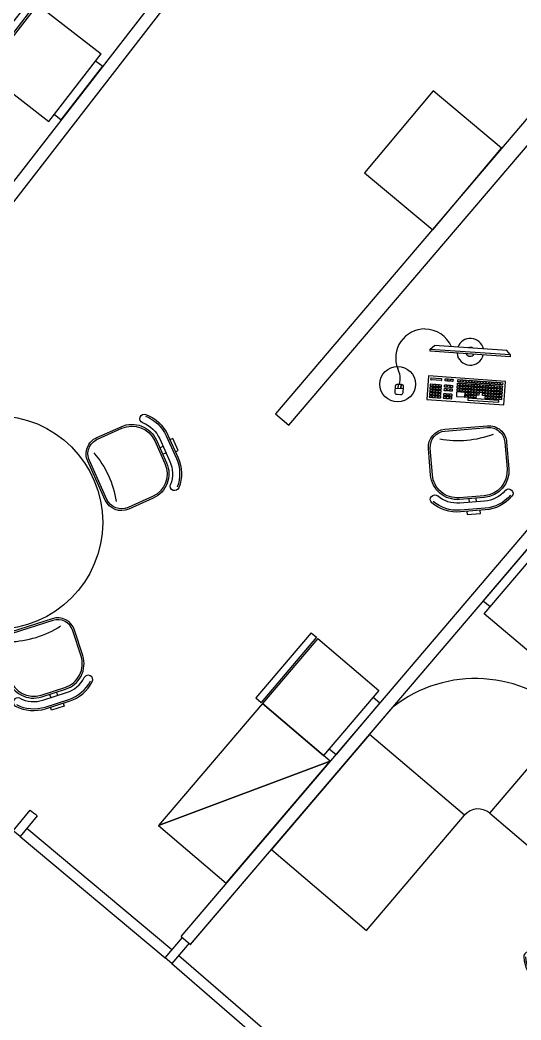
# Model space of a CAD drawing. Extents: x -1.7 to 87, y -33.6 to 19.
# Drawn here: x 61.31 to 64.12, y -17.84 to -12.22 of the extents above; entities that cross this region are included whole.
import ezdxf

# ---------------------------------------------------------------- set-up
doc = ezdxf.new("R2010")
doc.units = 0
for name, color, linetype in [('AR-DIV', 2, 'Continuous'), ('AR-ESQ', 2, 'Continuous'), ('AR-HTC-MOB', 253, 'Continuous'), ('AR-MOB', 2, 'Continuous')]:
    doc.layers.add(name, color=color, linetype=linetype)

# ---------------------------------------------------------------- blocks, each defined once
blk = doc.blocks.new('geladeira')
at = {"color": 2}
for p, q in [((0.05, -0.24), (0.05, 0.24)), ((0.5, 0.24), (0.05, 0.24)), ((0.55, 0.24), (0.51, 0.24)), ((0.55, -0.24), (0.55, 0.24)), ((0.5, -0.24), (0.05, -0.24)), ((0.55, -0.24), (0.51, -0.24))]:
    blk.add_line(p, q, dxfattribs=at)
at = {"color": 1}
for p, q in [((0.5, -0.24), (0.5, 0.24)), ((0.51, -0.24), (0.51, 0.24)), ((0, -0.19), (0, 0.19)), ((0.05, 0.19), (0, 0.19)), ((0.05, -0.19), (0, -0.19))]:
    blk.add_line(p, q, dxfattribs=at)
blk = doc.blocks.new('CADEIRA-S')
at = {"color": 2}
for p, q in [((0.0718, 0.2686), (-0.0682, 0.2686)), ((0.0718, 0.2186), (-0.0682, 0.2186)), ((0.0718, 0.1986), (-0.0682, 0.1986)), ((-0.2182, 0.0486), (-0.2182, -0.1014)), ((0.2218, -0.1014), (0.2218, 0.0486)), ((-0.1182, -0.2014), (0.1218, -0.2014))]:
    blk.add_line(p, q, dxfattribs=at)
at = {"color": 1}
for p, q in [((0.0718, 0.2586), (-0.0682, 0.2586)), ((0.0718, 0.1886), (-0.0682, 0.1886)), ((-0.0148, 0.1986), (-0.0149, 0.2186)), ((0.0252, 0.1986), (0.0251, 0.2186)), ((-0.2082, 0.0486), (-0.2082, -0.1014)), ((0.2118, -0.1014), (0.2118, 0.0486)), ((-0.1182, -0.1914), (0.1218, -0.1914))]:
    blk.add_line(p, q, dxfattribs=at)
at = {"color": 2}
blk.add_lwpolyline([(-0.032, 0.2686), (-0.032, 0.2867), (0.0426, 0.2867), (0.0426, 0.2686)], dxfattribs=at)
for centre, radius, start, end in [((-0.0682, 0.0486), 0.22, 90, 135), ((0.0718, 0.0486), 0.22, 45, 90), ((-0.2061, 0.1864), 0.025, 135, 315), ((-0.0682, 0.0486), 0.15, 90, 180), ((-0.0682, 0.0486), 0.17, 90, 135), ((0.0718, 0.0486), 0.17, 45, 90), ((0.0718, 0.0486), 0.15, 0, 90), ((0.2097, 0.1864), 0.025, 225, 45), ((-0.1182, -0.1014), 0.1, 180, 270), ((0.1218, -0.1014), 0.1, 270, 0)]:
    blk.add_arc(centre, radius, start, end, dxfattribs=at)
at = {"color": 1}
for centre, radius, start, end in [((-0.0682, 0.0486), 0.21, 90, 135), ((0.0718, 0.0486), 0.21, 45, 90), ((-0.0682, 0.0486), 0.14, 90, 180), ((0.0718, 0.0486), 0.14, 0, 90), ((-0.1182, -0.1014), 0.09, 180, 270), ((0.1218, -0.1014), 0.09, 270, 0), ((-0.0052, -0.6823), 0.5534, 73.6911, 105.2491)]:
    blk.add_arc(centre, radius, start, end, dxfattribs=at)
blk = doc.blocks.new('estacao de trabalho 290 x 150')
at = {"color": 252}
for p, q in [((0.5718, 0.898), (0.5753, 0.9006)), ((0.681, 0.7663), (0.5804, 0.9024)), ((0.5808, 0.9046), (0.5882, 0.9101)), ((0.691, 0.7737), (0.5904, 0.9098)), ((0.6693, 0.7315), (0.6898, 0.7467)), ((0.6743, 0.7593), (0.6777, 0.7619)), ((0.6832, 0.7659), (0.6907, 0.7714)), ((0.6921, 0.7463), (0.7165, 0.7132)), ((0.6934, 0.6962), (0.669, 0.7293)), ((0.7162, 0.711), (0.6957, 0.6958)), ((0.7401, 0.6863), (0.7375, 0.6898)), ((0.7289, 0.5348), (0.6952, 0.5804)), ((0.6955, 0.5827), (0.7022, 0.5876)), ((0.7044, 0.5873), (0.7381, 0.5416)), ((0.7378, 0.5394), (0.7311, 0.5345))]:
    blk.add_line(p, q, dxfattribs=at)
at = {"color": 2}
for p, q in [((0.3423, 0.788), (0.3379, 0.7583)), ((0.3379, 0.7583), (0.5801, 0.4305)), ((0.8789, 0.4551), (0.905, 0.4198)), ((0.6097, 0.426), (0.5801, 0.4305)), ((0.8666, 0.4291), (0.887, 0.4442)), ((0.887, 0.4442), (0.8666, 0.4291)), ((0.8758, 0.4167), (0.8962, 0.4318))]:
    blk.add_line(p, q, dxfattribs=at)
for points in [[(0.8381, 0.5953), (0.5809, 0.9435), (0.4743, 0.8647), (0.7315, 0.5165)], [(-1.45, 0), (1.45, 0), (1.45, 0.1), (-1.45, 0.1)]]:
    blk.add_lwpolyline(points, close=True, dxfattribs=at)
at = {"color": 252}
for points in [[(0.546, 0.8988), (0.5529, 0.9039, -0.414214), (0.5556, 0.9035), (0.5607, 0.8966, -0.414214), (0.5603, 0.8939), (0.5533, 0.8888, -0.414214), (0.5507, 0.8892), (0.5456, 0.8962, -0.414214)], [(0.5588, 0.9083), (0.5658, 0.9134, -0.414214), (0.5684, 0.913), (0.5736, 0.9061, -0.414214), (0.5732, 0.9034), (0.5662, 0.8983, -0.414214), (0.5636, 0.8987), (0.5584, 0.9057, -0.414214)], [(0.5683, 0.8954), (0.5753, 0.9006, -0.414214), (0.5779, 0.9002), (0.5831, 0.8932, -0.414214), (0.5827, 0.8906), (0.5757, 0.8854, -0.414214), (0.5731, 0.8858), (0.5679, 0.8928, -0.414214)], [(0.4915, 0.8595), (0.4985, 0.8646, -0.414214), (0.5011, 0.8642), (0.5063, 0.8573, -0.414214), (0.5059, 0.8546), (0.4989, 0.8495, -0.414214), (0.4963, 0.8499), (0.4911, 0.8569, -0.414214)], [(0.501, 0.8466), (0.508, 0.8518, -0.414214), (0.5106, 0.8514), (0.5158, 0.8444, -0.414214), (0.5154, 0.8418), (0.5084, 0.8366, -0.414214), (0.5058, 0.837), (0.5006, 0.844, -0.414214)], [(0.5073, 0.8703), (0.5143, 0.8754, -0.414214), (0.5169, 0.875), (0.5221, 0.8681, -0.414214), (0.5217, 0.8654), (0.5147, 0.8603, -0.414214), (0.5121, 0.8607), (0.507, 0.8676, -0.414214)], [(0.5169, 0.8574), (0.5238, 0.8625, -0.414214), (0.5265, 0.8621), (0.5316, 0.8552, -0.414214), (0.5312, 0.8525), (0.5242, 0.8474, -0.414214), (0.5216, 0.8478), (0.5165, 0.8548, -0.414214)], [(0.5202, 0.8798), (0.5272, 0.8849, -0.414214), (0.5298, 0.8845), (0.535, 0.8776, -0.414214), (0.5346, 0.8749), (0.5276, 0.8698, -0.414214), (0.525, 0.8702), (0.5198, 0.8771, -0.414214)], [(0.5264, 0.8445), (0.5333, 0.8497, -0.414214), (0.536, 0.8493), (0.5411, 0.8423, -0.414214), (0.5407, 0.8397), (0.5338, 0.8345, -0.414214), (0.5311, 0.8349), (0.526, 0.8419, -0.414214)], [(0.5297, 0.8669), (0.5367, 0.8721, -0.414214), (0.5393, 0.8717), (0.5445, 0.8647, -0.414214), (0.5441, 0.8621), (0.5371, 0.8569, -0.414214), (0.5345, 0.8573), (0.5293, 0.8643, -0.414214)], [(0.5331, 0.8893), (0.54, 0.8944, -0.414214), (0.5427, 0.894), (0.5478, 0.8871, -0.414214), (0.5474, 0.8844), (0.5405, 0.8793, -0.414214), (0.5378, 0.8797), (0.5327, 0.8866, -0.414214)], [(0.5392, 0.854), (0.5462, 0.8592, -0.414214), (0.5488, 0.8588), (0.554, 0.8518, -0.414214), (0.5536, 0.8492), (0.5466, 0.844, -0.414214), (0.544, 0.8444), (0.5388, 0.8514, -0.414214)], [(0.5426, 0.8764), (0.5495, 0.8816, -0.414214), (0.5522, 0.8812), (0.5573, 0.8742, -0.414214), (0.5569, 0.8716), (0.55, 0.8664, -0.414214), (0.5473, 0.8668), (0.5422, 0.8738, -0.414214)], [(0.5487, 0.8412), (0.5557, 0.8463, -0.414214), (0.5583, 0.8459), (0.5635, 0.839, -0.414214), (0.5631, 0.8363), (0.5561, 0.8312, -0.414214), (0.5535, 0.8316), (0.5483, 0.8385, -0.414214)], [(0.5521, 0.8636), (0.5591, 0.8687, -0.414214), (0.5617, 0.8683), (0.5668, 0.8613, -0.414214), (0.5664, 0.8587), (0.5595, 0.8536, -0.414214), (0.5568, 0.8539), (0.5517, 0.8609, -0.414214)], [(0.5555, 0.8859), (0.5624, 0.8911, -0.414214), (0.5651, 0.8907), (0.5702, 0.8837, -0.414214), (0.5698, 0.8811), (0.5629, 0.8759, -0.414214), (0.5602, 0.8763), (0.5551, 0.8833, -0.414214)], [(0.5616, 0.8507), (0.5686, 0.8558, -0.414214), (0.5712, 0.8554), (0.5763, 0.8485, -0.414214), (0.5759, 0.8458), (0.569, 0.8407, -0.414214), (0.5663, 0.8411), (0.5612, 0.848, -0.414214)], [(0.565, 0.8731), (0.5719, 0.8782, -0.414214), (0.5746, 0.8778), (0.5797, 0.8708, -0.414214), (0.5793, 0.8682), (0.5724, 0.8631, -0.414214), (0.5697, 0.8635), (0.5646, 0.8704, -0.414214)], [(0.5711, 0.8378), (0.5781, 0.843, -0.414214), (0.5807, 0.8426), (0.5859, 0.8356, -0.414214), (0.5855, 0.833), (0.5785, 0.8278, -0.414214), (0.5759, 0.8282), (0.5707, 0.8352, -0.414214)], [(0.5745, 0.8602), (0.5814, 0.8653, -0.414214), (0.5841, 0.8649), (0.5892, 0.858, -0.414214), (0.5888, 0.8553), (0.5819, 0.8502, -0.414214), (0.5792, 0.8506), (0.5741, 0.8575, -0.414214)], [(0.5778, 0.8826), (0.5848, 0.8877, -0.414214), (0.5874, 0.8873), (0.5926, 0.8804, -0.414214), (0.5922, 0.8777), (0.5852, 0.8726, -0.414214), (0.5826, 0.873), (0.5774, 0.8799, -0.414214)], [(0.584, 0.8473), (0.5909, 0.8525, -0.414214), (0.5936, 0.8521), (0.5987, 0.8451, -0.414214), (0.5983, 0.8425), (0.5914, 0.8373, -0.414214), (0.5887, 0.8377), (0.5836, 0.8447, -0.414214)], [(0.5873, 0.8697), (0.5943, 0.8748, -0.414214), (0.5969, 0.8744), (0.6021, 0.8675, -0.414214), (0.6017, 0.8648), (0.5947, 0.8597, -0.414214), (0.5921, 0.8601), (0.5869, 0.8671, -0.414214)], [(0.5969, 0.8568), (0.6038, 0.862, -0.414214), (0.6065, 0.8616), (0.6116, 0.8546, -0.414214), (0.6112, 0.852), (0.6042, 0.8468, -0.414214), (0.6016, 0.8472), (0.5965, 0.8542, -0.414214)], [(0.6064, 0.844), (0.6133, 0.8491, -0.414214), (0.616, 0.8487), (0.6211, 0.8417, -0.414214), (0.6207, 0.8391), (0.6137, 0.834, -0.414214), (0.6111, 0.8344), (0.606, 0.8413, -0.414214)], [(0.5105, 0.8338), (0.5175, 0.8389, -0.414214), (0.5201, 0.8385), (0.5253, 0.8315, -0.414214), (0.5249, 0.8289), (0.5179, 0.8238, -0.414214), (0.5153, 0.8242), (0.5101, 0.8311, -0.414214)], [(0.52, 0.8209), (0.527, 0.826, -0.414214), (0.5296, 0.8256), (0.5348, 0.8187, -0.414214), (0.5344, 0.816), (0.5274, 0.8109, -0.414214), (0.5248, 0.8113), (0.5196, 0.8182, -0.414214)], [(0.5295, 0.808), (0.5365, 0.8132, -0.414214), (0.5391, 0.8128), (0.5443, 0.8058, -0.414214), (0.5439, 0.8032), (0.5369, 0.798, -0.414214), (0.5343, 0.7984), (0.5292, 0.8054, -0.414214)], [(0.5359, 0.8317), (0.5428, 0.8368, -0.414214), (0.5455, 0.8364), (0.5506, 0.8295, -0.414214), (0.5502, 0.8268), (0.5433, 0.8217, -0.414214), (0.5406, 0.8221), (0.5355, 0.829, -0.414214)], [(0.5391, 0.7952), (0.546, 0.8003, -0.414214), (0.5487, 0.7999), (0.5538, 0.7929, -0.414214), (0.5534, 0.7903), (0.5464, 0.7852, -0.414214), (0.5438, 0.7856), (0.5387, 0.7925, -0.414214)], [(0.5454, 0.8188), (0.5523, 0.8239, -0.414214), (0.555, 0.8235), (0.5601, 0.8166, -0.414214), (0.5597, 0.8139), (0.5528, 0.8088, -0.414214), (0.5501, 0.8092), (0.545, 0.8162, -0.414214)], [(0.5486, 0.7823), (0.5555, 0.7874, -0.414214), (0.5582, 0.787), (0.5633, 0.7801, -0.414214), (0.5629, 0.7774), (0.556, 0.7723, -0.414214), (0.5533, 0.7727), (0.5482, 0.7796, -0.414214)], [(0.5549, 0.8059), (0.5618, 0.8111, -0.414214), (0.5645, 0.8107), (0.5696, 0.8037, -0.414214), (0.5692, 0.8011), (0.5623, 0.7959, -0.414214), (0.5596, 0.7963), (0.5545, 0.8033, -0.414214)], [(0.5582, 0.8283), (0.5652, 0.8334, -0.414214), (0.5678, 0.833), (0.573, 0.8261, -0.414214), (0.5726, 0.8234), (0.5656, 0.8183, -0.414214), (0.563, 0.8187), (0.5578, 0.8257, -0.414214)], [(0.5644, 0.7931), (0.5713, 0.7982, -0.414214), (0.574, 0.7978), (0.5791, 0.7908, -0.414214), (0.5787, 0.7882), (0.5718, 0.7831, -0.414214), (0.5691, 0.7835), (0.564, 0.7904, -0.414214)], [(0.5678, 0.8154), (0.5747, 0.8206, -0.414214), (0.5774, 0.8202), (0.5825, 0.8132, -0.414214), (0.5821, 0.8106), (0.5751, 0.8054, -0.414214), (0.5725, 0.8058), (0.5674, 0.8128, -0.414214)], [(0.5773, 0.8026), (0.5842, 0.8077, -0.414214), (0.5869, 0.8073), (0.592, 0.8004, -0.414214), (0.5916, 0.7977), (0.5846, 0.7926, -0.414214), (0.582, 0.793), (0.5769, 0.7999, -0.414214)], [(0.5806, 0.8249), (0.5876, 0.8301, -0.414214), (0.5902, 0.8297), (0.5954, 0.8227, -0.414214), (0.595, 0.8201), (0.588, 0.8149, -0.414214), (0.5854, 0.8153), (0.5802, 0.8223, -0.414214)], [(0.5868, 0.7897), (0.5937, 0.7948, -0.414214), (0.5964, 0.7944), (0.6015, 0.7875, -0.414214), (0.6011, 0.7848), (0.5942, 0.7797, -0.414214), (0.5915, 0.7801), (0.5864, 0.7871, -0.414214)], [(0.5901, 0.8121), (0.5971, 0.8172, -0.414214), (0.5997, 0.8168), (0.6049, 0.8099, -0.414214), (0.6045, 0.8072), (0.5975, 0.8021, -0.414214), (0.5949, 0.8025), (0.5897, 0.8094, -0.414214)], [(0.5935, 0.8345), (0.6004, 0.8396, -0.414214), (0.6031, 0.8392), (0.6082, 0.8322, -0.414214), (0.6078, 0.8296), (0.6009, 0.8245, -0.414214), (0.5982, 0.8249), (0.5931, 0.8318, -0.414214)], [(0.5996, 0.7992), (0.6066, 0.8043, -0.414214), (0.6092, 0.8039), (0.6144, 0.797, -0.414214), (0.614, 0.7943), (0.607, 0.7892, -0.414214), (0.6044, 0.7896), (0.5992, 0.7966, -0.414214)], [(0.603, 0.8216), (0.61, 0.8267, -0.414214), (0.6126, 0.8263), (0.6177, 0.8194, -0.414214), (0.6173, 0.8167), (0.6104, 0.8116, -0.414214), (0.6077, 0.812), (0.6026, 0.8189, -0.414214)], [(0.6091, 0.7863), (0.6161, 0.7915, -0.414214), (0.6187, 0.7911), (0.6239, 0.7841, -0.414214), (0.6235, 0.7815), (0.6165, 0.7763, -0.414214), (0.6139, 0.7767), (0.6087, 0.7837, -0.414214)], [(0.622, 0.7958), (0.629, 0.801, -0.414214), (0.6316, 0.8006), (0.6368, 0.7936, -0.414214), (0.6364, 0.791), (0.6294, 0.7858, -0.414214), (0.6268, 0.7862), (0.6216, 0.7932, -0.414214)], [(0.6315, 0.783), (0.6385, 0.7881, -0.414214), (0.6411, 0.7877), (0.6463, 0.7808, -0.414214), (0.6459, 0.7781), (0.6389, 0.773, -0.414214), (0.6363, 0.7734), (0.6311, 0.7803, -0.414214)], [(0.6444, 0.7925), (0.6513, 0.7976, -0.414214), (0.654, 0.7972), (0.6591, 0.7903, -0.414214), (0.6587, 0.7876), (0.6518, 0.7825, -0.414214), (0.6491, 0.7829), (0.644, 0.7898, -0.414214)], [(0.5581, 0.7694), (0.565, 0.7746, -0.414214), (0.5677, 0.7742), (0.5728, 0.7672, -0.414214), (0.5724, 0.7646), (0.5655, 0.7594, -0.414214), (0.5628, 0.7598), (0.5577, 0.7668, -0.414214)], [(0.5676, 0.7566), (0.5745, 0.7617, -0.414214), (0.5772, 0.7613), (0.5823, 0.7543, -0.414214), (0.5819, 0.7517), (0.575, 0.7465, -0.414214), (0.5723, 0.7469), (0.5672, 0.7539, -0.414214)], [(0.5739, 0.7802), (0.5809, 0.7853, -0.414214), (0.5835, 0.7849), (0.5886, 0.778, -0.414214), (0.5882, 0.7753), (0.5813, 0.7702, -0.414214), (0.5786, 0.7706), (0.5735, 0.7775, -0.414214)], [(0.5771, 0.7437), (0.584, 0.7488, -0.414214), (0.5867, 0.7484), (0.5918, 0.7415, -0.414214), (0.5914, 0.7388), (0.5845, 0.7337, -0.414214), (0.5818, 0.7341), (0.5767, 0.741, -0.414214)], [(0.5834, 0.7673), (0.5904, 0.7725, -0.414214), (0.593, 0.7721), (0.5981, 0.7651, -0.414214), (0.5977, 0.7625), (0.5908, 0.7573, -0.414214), (0.5881, 0.7577), (0.583, 0.7647, -0.414214)], [(0.5866, 0.7308), (0.5935, 0.7359, -0.414214), (0.5962, 0.7356), (0.6013, 0.7286, -0.414214), (0.6009, 0.7259), (0.594, 0.7208, -0.414214), (0.5913, 0.7212), (0.5862, 0.7282, -0.414214)], [(0.5929, 0.7545), (0.5999, 0.7596, -0.414214), (0.6025, 0.7592), (0.6077, 0.7522, -0.414214), (0.6073, 0.7496), (0.6003, 0.7445, -0.414214), (0.5977, 0.7449), (0.5925, 0.7518, -0.414214)], [(0.5963, 0.7768), (0.6032, 0.782, -0.414214), (0.6059, 0.7816), (0.611, 0.7746, -0.414214), (0.6106, 0.772), (0.6037, 0.7668, -0.414214), (0.601, 0.7672), (0.5959, 0.7742, -0.414214)], [(0.6024, 0.7416), (0.6094, 0.7467, -0.414214), (0.612, 0.7463), (0.6172, 0.7394, -0.414214), (0.6168, 0.7367), (0.6098, 0.7316, -0.414214), (0.6072, 0.732), (0.602, 0.7389, -0.414214)], [(0.6058, 0.764), (0.6127, 0.7691, -0.414214), (0.6154, 0.7687), (0.6205, 0.7617, -0.414214), (0.6201, 0.7591), (0.6132, 0.754, -0.414214), (0.6105, 0.7544), (0.6054, 0.7613, -0.414214)], [(0.6119, 0.7287), (0.6189, 0.7339, -0.414214), (0.6215, 0.7335), (0.6267, 0.7265, -0.414214), (0.6263, 0.7239), (0.6193, 0.7187, -0.414214), (0.6167, 0.7191), (0.6115, 0.7261, -0.414214)], [(0.6153, 0.7511), (0.6222, 0.7562, -0.414214), (0.6249, 0.7558), (0.63, 0.7489, -0.414214), (0.6296, 0.7462), (0.6227, 0.7411, -0.414214), (0.62, 0.7415), (0.6149, 0.7484, -0.414214)], [(0.6187, 0.7735), (0.6256, 0.7786, -0.414214), (0.6283, 0.7782), (0.6334, 0.7713, -0.414214), (0.633, 0.7686), (0.626, 0.7635, -0.414214), (0.6234, 0.7639), (0.6183, 0.7708, -0.414214)], [(0.6248, 0.7382), (0.6317, 0.7434, -0.414214), (0.6344, 0.743), (0.6395, 0.736, -0.414214), (0.6391, 0.7334), (0.6322, 0.7282, -0.414214), (0.6295, 0.7286), (0.6244, 0.7356, -0.414214)], [(0.6282, 0.7606), (0.6351, 0.7657, -0.414214), (0.6378, 0.7653), (0.6429, 0.7584, -0.414214), (0.6425, 0.7557), (0.6355, 0.7506, -0.414214), (0.6329, 0.751), (0.6278, 0.758, -0.414214)], [(0.6343, 0.7254), (0.6413, 0.7305, -0.414214), (0.6439, 0.7301), (0.649, 0.7231, -0.414214), (0.6486, 0.7205), (0.6417, 0.7154, -0.414214), (0.639, 0.7158), (0.6339, 0.7227, -0.414214)], [(0.6377, 0.7477), (0.6446, 0.7529, -0.414214), (0.6473, 0.7525), (0.6524, 0.7455, -0.414214), (0.652, 0.7429), (0.6451, 0.7377, -0.414214), (0.6424, 0.7381), (0.6373, 0.7451, -0.414214)], [(0.641, 0.7701), (0.648, 0.7752, -0.414214), (0.6506, 0.7748), (0.6558, 0.7679, -0.414214), (0.6554, 0.7652), (0.6484, 0.7601, -0.414214), (0.6458, 0.7605), (0.6406, 0.7675, -0.414214)], [(0.6472, 0.7349), (0.6541, 0.74, -0.414214), (0.6568, 0.7396), (0.6619, 0.7326, -0.414214), (0.6615, 0.73), (0.6546, 0.7249, -0.414214), (0.6519, 0.7253), (0.6468, 0.7322, -0.414214)], [(0.6505, 0.7572), (0.6575, 0.7624, -0.414214), (0.6601, 0.762), (0.6653, 0.755, -0.414214), (0.6649, 0.7524), (0.6579, 0.7472, -0.414214), (0.6553, 0.7476), (0.6501, 0.7546, -0.414214)], [(0.6539, 0.7796), (0.6608, 0.7848, -0.414214), (0.6635, 0.7844), (0.6686, 0.7774, -0.414214), (0.6682, 0.7748), (0.6613, 0.7696, -0.414214), (0.6586, 0.77), (0.6535, 0.777, -0.414214)], [(0.66, 0.7444), (0.667, 0.7495, -0.414214), (0.6696, 0.7491), (0.6748, 0.7422, -0.414214), (0.6744, 0.7395), (0.6674, 0.7344, -0.414214), (0.6648, 0.7348), (0.6596, 0.7417, -0.414214)], [(0.6634, 0.7667), (0.6704, 0.7719, -0.414214), (0.673, 0.7715), (0.6781, 0.7645, -0.414214), (0.6777, 0.7619), (0.6708, 0.7567, -0.414214), (0.6681, 0.7571), (0.663, 0.7641, -0.414214)], [(0.6729, 0.7539), (0.6799, 0.759, -0.414214), (0.6825, 0.7586), (0.6877, 0.7517, -0.414214), (0.6873, 0.749), (0.6803, 0.7439, -0.414214), (0.6777, 0.7443), (0.6725, 0.7512, -0.414214)], [(0.5961, 0.7179), (0.6031, 0.7231, -0.414214), (0.6057, 0.7227), (0.6108, 0.7157, -0.414214), (0.6104, 0.7131), (0.6035, 0.7079, -0.414214), (0.6008, 0.7083), (0.5957, 0.7153, -0.414214)], [(0.6056, 0.7051), (0.6126, 0.7102, -0.414214), (0.6152, 0.7098), (0.6203, 0.7029, -0.414214), (0.6199, 0.7002), (0.613, 0.6951, -0.414214), (0.6103, 0.6955), (0.6052, 0.7024, -0.414214)], [(0.6151, 0.6922), (0.6221, 0.6973, -0.414214), (0.6247, 0.6969), (0.6299, 0.69, -0.414214), (0.6295, 0.6873), (0.6225, 0.6822, -0.414214), (0.6199, 0.6826), (0.6147, 0.6896, -0.414214)], [(0.6214, 0.7158), (0.6284, 0.721, -0.414214), (0.631, 0.7206), (0.6362, 0.7136, -0.414214), (0.6358, 0.711), (0.6288, 0.7058, -0.414214), (0.6262, 0.7062), (0.621, 0.7132, -0.414214)], [(0.6246, 0.6793), (0.6316, 0.6845, -0.414214), (0.6342, 0.6841), (0.6394, 0.6771, -0.414214), (0.639, 0.6745), (0.632, 0.6693, -0.414214), (0.6294, 0.6697), (0.6242, 0.6767, -0.414214)], [(0.6309, 0.703), (0.6379, 0.7081, -0.414214), (0.6405, 0.7077), (0.6457, 0.7008, -0.414214), (0.6453, 0.6981), (0.6383, 0.693, -0.414214), (0.6357, 0.6934), (0.6305, 0.7003, -0.414214)], [(0.6405, 0.6901), (0.6474, 0.6952, -0.414214), (0.65, 0.6948), (0.6552, 0.6879, -0.414214), (0.6548, 0.6852), (0.6478, 0.6801, -0.414214), (0.6452, 0.6805), (0.6401, 0.6875, -0.414214)], [(0.6438, 0.7125), (0.6508, 0.7176, -0.414214), (0.6534, 0.7172), (0.6586, 0.7103, -0.414214), (0.6582, 0.7076), (0.6512, 0.7025, -0.414214), (0.6486, 0.7029), (0.6434, 0.7098, -0.414214)], [(0.65, 0.6772), (0.6569, 0.6824, -0.414214), (0.6596, 0.682), (0.6647, 0.675, -0.414214), (0.6643, 0.6724), (0.6573, 0.6672, -0.414214), (0.6547, 0.6676), (0.6496, 0.6746, -0.414214)], [(0.6533, 0.6996), (0.6603, 0.7048, -0.414214), (0.6629, 0.7044), (0.6681, 0.6974, -0.414214), (0.6677, 0.6948), (0.6607, 0.6896, -0.414214), (0.6581, 0.69), (0.6529, 0.697, -0.414214)], [(0.6567, 0.722), (0.6636, 0.7271, -0.414214), (0.6663, 0.7267), (0.6714, 0.7198, -0.414214), (0.671, 0.7171), (0.6641, 0.712, -0.414214), (0.6614, 0.7124), (0.6563, 0.7193, -0.414214)], [(0.6628, 0.6867), (0.6698, 0.6919, -0.414214), (0.6724, 0.6915), (0.6776, 0.6845, -0.414214), (0.6772, 0.6819), (0.6702, 0.6767, -0.414214), (0.6676, 0.6771), (0.6624, 0.6841, -0.414214)], [(0.6662, 0.7091), (0.6731, 0.7143, -0.414214), (0.6758, 0.7139), (0.6809, 0.7069, -0.414214), (0.6805, 0.7043), (0.6736, 0.6991, -0.414214), (0.6709, 0.6995), (0.6658, 0.7065, -0.414214)], [(0.6757, 0.6963), (0.6826, 0.7014, -0.414214), (0.6853, 0.701), (0.6904, 0.694, -0.414214), (0.69, 0.6914), (0.6831, 0.6863, -0.414214), (0.6804, 0.6867), (0.6753, 0.6936, -0.414214)], [(0.725, 0.6829), (0.732, 0.6881, -0.414214), (0.7346, 0.6877), (0.7398, 0.6807, -0.414214), (0.7394, 0.6781), (0.7324, 0.6729, -0.414214), (0.7298, 0.6733), (0.7246, 0.6803, -0.414214)], [(0.7345, 0.6701), (0.7415, 0.6752, -0.414214), (0.7441, 0.6748), (0.7493, 0.6678, -0.414214), (0.7489, 0.6652), (0.7419, 0.6601, -0.414214), (0.7393, 0.6605), (0.7341, 0.6674, -0.414214)], [(0.7379, 0.6924), (0.7448, 0.6976, -0.414214), (0.7475, 0.6972), (0.7526, 0.6902, -0.414214), (0.7522, 0.6876), (0.7453, 0.6824, -0.414214), (0.7426, 0.6828), (0.7375, 0.6898, -0.414214)], [(0.7474, 0.6796), (0.7544, 0.6847, -0.414214), (0.757, 0.6843), (0.7621, 0.6773, -0.414214), (0.7617, 0.6747), (0.7548, 0.6696, -0.414214), (0.7521, 0.67), (0.747, 0.6769, -0.414214)], [(0.6341, 0.6665), (0.6411, 0.6716, -0.414214), (0.6437, 0.6712), (0.6489, 0.6643, -0.414214), (0.6485, 0.6616), (0.6415, 0.6565, -0.414214), (0.6389, 0.6569), (0.6337, 0.6638, -0.414214)], [(0.6575, 0.6343), (0.6645, 0.6395, -0.414214), (0.6671, 0.6391), (0.6723, 0.6321, -0.414214), (0.6719, 0.6295), (0.6649, 0.6243, -0.414214), (0.6623, 0.6247), (0.6571, 0.6317, -0.414214)], [(0.667, 0.6215), (0.674, 0.6266, -0.414214), (0.6766, 0.6262), (0.6818, 0.6192, -0.414214), (0.6814, 0.6166), (0.6744, 0.6115, -0.414214), (0.6718, 0.6119), (0.6666, 0.6188, -0.414214)], [(0.6857, 0.6548), (0.6927, 0.6599, -0.414214), (0.6953, 0.6595), (0.7004, 0.6525, -0.414214), (0.7, 0.6499), (0.6931, 0.6448, -0.414214), (0.6904, 0.6451), (0.6853, 0.6521, -0.414214)], [(0.6952, 0.6419), (0.7022, 0.647, -0.414214), (0.7048, 0.6466), (0.7099, 0.6397, -0.414214), (0.7095, 0.637), (0.7026, 0.6319, -0.414214), (0.6999, 0.6323), (0.6948, 0.6392, -0.414214)], [(0.7021, 0.6664), (0.7091, 0.6715, -0.414214), (0.7117, 0.6711), (0.7169, 0.6641, -0.414214), (0.7165, 0.6615), (0.7095, 0.6564, -0.414214), (0.7069, 0.6568), (0.7017, 0.6637, -0.414214)], [(0.7047, 0.629), (0.7117, 0.6342, -0.414214), (0.7143, 0.6338), (0.7195, 0.6268, -0.414214), (0.7191, 0.6242), (0.7121, 0.619, -0.414214), (0.7095, 0.6194), (0.7043, 0.6264, -0.414214)], [(0.7116, 0.6535), (0.7186, 0.6586, -0.414214), (0.7212, 0.6582), (0.7264, 0.6513, -0.414214), (0.726, 0.6486), (0.719, 0.6435, -0.414214), (0.7164, 0.6439), (0.7112, 0.6508, -0.414214)], [(0.7211, 0.6406), (0.7281, 0.6458, -0.414214), (0.7307, 0.6454), (0.7359, 0.6384, -0.414214), (0.7355, 0.6358), (0.7285, 0.6306, -0.414214), (0.7259, 0.631), (0.7207, 0.638, -0.414214)], [(0.7366, 0.6133), (0.7436, 0.6185, -0.414214), (0.7462, 0.6181), (0.7514, 0.6111, -0.414214), (0.751, 0.6085), (0.744, 0.6033, -0.414214), (0.7414, 0.6037), (0.7362, 0.6107, -0.414214)], [(0.744, 0.6572), (0.751, 0.6623, -0.414214), (0.7536, 0.6619), (0.7588, 0.655, -0.414214), (0.7584, 0.6523), (0.7514, 0.6472, -0.414214), (0.7488, 0.6476), (0.7436, 0.6545, -0.414214)], [(0.7495, 0.6228), (0.7564, 0.628, -0.414214), (0.7591, 0.6276), (0.7642, 0.6206, -0.414214), (0.7638, 0.618), (0.7569, 0.6128, -0.414214), (0.7542, 0.6132), (0.7491, 0.6202, -0.414214)], [(0.7569, 0.6667), (0.7639, 0.6718, -0.414214), (0.7665, 0.6714), (0.7716, 0.6645, -0.414214), (0.7713, 0.6618), (0.7643, 0.6567, -0.414214), (0.7617, 0.6571), (0.7565, 0.664, -0.414214)], [(0.7624, 0.6323), (0.7693, 0.6375, -0.414214), (0.772, 0.6371), (0.7771, 0.6301, -0.414214), (0.7767, 0.6275), (0.7698, 0.6223, -0.414214), (0.7671, 0.6227), (0.762, 0.6297, -0.414214)], [(0.7719, 0.6195), (0.7788, 0.6246, -0.414214), (0.7815, 0.6242), (0.7866, 0.6173, -0.414214), (0.7862, 0.6146), (0.7793, 0.6095, -0.414214), (0.7766, 0.6099), (0.7715, 0.6168, -0.414214)], [(0.7752, 0.6418), (0.7822, 0.647, -0.414214), (0.7848, 0.6466), (0.79, 0.6396, -0.414214), (0.7896, 0.637), (0.7826, 0.6318, -0.414214), (0.78, 0.6322), (0.7748, 0.6392, -0.414214)], [(0.7847, 0.629), (0.7917, 0.6341, -0.414214), (0.7943, 0.6337), (0.7995, 0.6268, -0.414214), (0.7991, 0.6241), (0.7921, 0.619, -0.414214), (0.7895, 0.6194), (0.7843, 0.6263, -0.414214)], [(0.7942, 0.6161), (0.8012, 0.6212, -0.414214), (0.8038, 0.6208), (0.809, 0.6139, -0.414214), (0.8086, 0.6112), (0.8016, 0.6061, -0.414214), (0.799, 0.6065), (0.7938, 0.6135, -0.414214)], [(0.6766, 0.6086), (0.6835, 0.6137, -0.414214), (0.6862, 0.6133), (0.6913, 0.6064, -0.414214), (0.6909, 0.6037), (0.6839, 0.5986, -0.414214), (0.6813, 0.599), (0.6762, 0.6059, -0.414214)], [(0.7238, 0.6038), (0.7307, 0.609, -0.414214), (0.7334, 0.6086), (0.7385, 0.6016, -0.414214), (0.7381, 0.599), (0.7311, 0.5938, -0.414214), (0.7285, 0.5942), (0.7234, 0.6012, -0.414214)], [(0.7333, 0.5909), (0.7402, 0.5961, -0.414214), (0.7429, 0.5957), (0.748, 0.5887, -0.414214), (0.7476, 0.5861), (0.7407, 0.5809, -0.414214), (0.738, 0.5813), (0.7329, 0.5883, -0.414214)], [(0.7428, 0.5781), (0.7497, 0.5832, -0.414214), (0.7524, 0.5828), (0.7575, 0.5759, -0.414214), (0.7571, 0.5732), (0.7502, 0.5681, -0.414214), (0.7475, 0.5685), (0.7424, 0.5754, -0.414214)], [(0.7461, 0.6005), (0.7531, 0.6056, -0.414214), (0.7557, 0.6052), (0.7609, 0.5982, -0.414214), (0.7605, 0.5956), (0.7535, 0.5905, -0.414214), (0.7509, 0.5909), (0.7457, 0.5978, -0.414214)], [(0.7523, 0.5652), (0.7592, 0.5703, -0.414214), (0.7619, 0.5699), (0.767, 0.563, -0.414214), (0.7666, 0.5603), (0.7597, 0.5552, -0.414214), (0.757, 0.5556), (0.7519, 0.5626, -0.414214)], [(0.7556, 0.5876), (0.7626, 0.5927, -0.414214), (0.7652, 0.5923), (0.7704, 0.5854, -0.414214), (0.77, 0.5827), (0.763, 0.5776, -0.414214), (0.7604, 0.578), (0.7552, 0.5849, -0.414214)], [(0.759, 0.61), (0.766, 0.6151, -0.414214), (0.7686, 0.6147), (0.7737, 0.6077, -0.414214), (0.7733, 0.6051), (0.7664, 0.6, -0.414214), (0.7637, 0.6004), (0.7586, 0.6073, -0.414214)], [(0.7651, 0.5747), (0.7721, 0.5799, -0.414214), (0.7747, 0.5795), (0.7799, 0.5725, -0.414214), (0.7795, 0.5699), (0.7725, 0.5647, -0.414214), (0.7699, 0.5651), (0.7647, 0.5721, -0.414214)], [(0.7685, 0.5971), (0.7755, 0.6022, -0.414214), (0.7781, 0.6018), (0.7832, 0.5949, -0.414214), (0.7828, 0.5922), (0.7759, 0.5871, -0.414214), (0.7732, 0.5875), (0.7681, 0.5944, -0.414214)], [(0.778, 0.5842), (0.785, 0.5894, -0.414214), (0.7876, 0.589), (0.7928, 0.582, -0.414214), (0.7924, 0.5794), (0.7854, 0.5742, -0.414214), (0.7828, 0.5746), (0.7776, 0.5816, -0.414214)], [(0.7814, 0.6066), (0.7883, 0.6117, -0.414214), (0.791, 0.6113), (0.7961, 0.6044, -0.414214), (0.7957, 0.6017), (0.7888, 0.5966, -0.414214), (0.7861, 0.597), (0.781, 0.604, -0.414214)], [(0.7909, 0.5937), (0.7978, 0.5989, -0.414214), (0.8005, 0.5985), (0.8056, 0.5915, -0.414214), (0.8052, 0.5889), (0.7983, 0.5837, -0.414214), (0.7956, 0.5841), (0.7905, 0.5911, -0.414214)], [(0.8038, 0.6032), (0.8107, 0.6084, -0.414214), (0.8134, 0.608), (0.8185, 0.601, -0.414214), (0.8181, 0.5984), (0.8111, 0.5932, -0.414214), (0.8085, 0.5936), (0.8034, 0.6006, -0.414214)]]:
    blk.add_lwpolyline(points, format="xyb", close=True, dxfattribs=at)
at = {"color": 1}
blk.add_lwpolyline([(0.3524, 0.7954), (0.6198, 0.4335), (0.6097, 0.426), (0.3423, 0.788)], close=True, dxfattribs=at)
at = {"color": 2}
blk.add_lwpolyline([(0.925, 0.4502, -0.414214), (0.9224, 0.4327), (0.8947, 0.4122, -0.414214), (0.8772, 0.4148), (0.8659, 0.43, -0.414214), (0.8686, 0.4475), (0.8963, 0.468, -0.414214), (0.9138, 0.4654)], format="xyb", close=True, dxfattribs=at)
at = {"color": 1}
blk.add_circle((0.8788, 0.4144), 0.1, dxfattribs=at)
at = {"color": 252}
for centre, start, end in [((0.5817, 0.9033), 126.456, 216.456), ((0.5891, 0.9088), 36.456, 126.456), ((0.6703, 0.7302), 126.456, 216.456), ((0.6823, 0.7672), 216.456, 306.456), ((0.6908, 0.7454), 36.456, 126.456), ((0.6897, 0.7727), 306.456, 36.456), ((0.6947, 0.6971), 216.456, 306.456), ((0.7153, 0.7123), 306.456, 36.456), ((0.6965, 0.5814), 126.456, 216.456), ((0.7031, 0.5863), 36.456, 126.456), ((0.7302, 0.5358), 216.456, 306.456), ((0.7368, 0.5407), 306.456, 36.456)]:
    blk.add_arc(centre, 0.0016, start, end, dxfattribs=at)
at = {"color": 1}
for radius, start, end in [(0.075, 316.0501, 116.862), (0.075, 142.886, 290.0261), (0.025, 336.456, 96.456), (0.025, 184.508, 248.4041)]:
    blk.add_arc((0.476, 0.607), radius, start, end, dxfattribs=at)
at = {"color": 2}
for centre, radius, start, end in [((0.6697, 0.4348), 0.1637, 153.5955, 219.8736), ((0.9266, 0.3121), 0.1233, 116.5016, 158.0859), ((0.6679, 0.436), 0.164, 220.341, 331.6287)]:
    blk.add_arc(centre, radius, start, end, dxfattribs=at)
at = {"extrusion": (0, 0, -1), "zscale": -1, "rotation": 45.00000000000864}
blk.add_blockref('CADEIRA-S', (-0.9586, 1.0061), dxfattribs=at)
blk = doc.blocks.new('mesa reunião 4lug')
at = {"color": 2, "linetype": 'ByBlock'}
blk.add_circle((0, 0), 0.6, dxfattribs=at)
at = {"color": 0, "linetype": 'ByBlock'}
for p, rotation in [((-0.5558, 0.5935), 41.8199303859625), ((0.5558, -0.5935), 221.8199303859624)]:
    blk.add_blockref('CADEIRA-S', p, dxfattribs=dict(at, rotation=rotation))
at = {"color": 0, "linetype": 'ByBlock', "xscale": -1}
for p, rotation in [((0.5558, 0.5935), 318.1800696140375), ((-0.5558, -0.5935), 138.1800696140375)]:
    blk.add_blockref('CADEIRA-S', p, dxfattribs=dict(at, rotation=rotation))
blk = doc.blocks.new('armario base 90x50')
at = {"color": 1}
for points in [[(0.25, 0), (-0.25, -0.9), (0.25, -0.9)], [(0.25, 0), (-0.25, 0), (-0.25, -0.9)]]:
    blk.add_lwpolyline(points, close=True, dxfattribs=at)
at = {"color": 2}
blk.add_lwpolyline([(-0.25, -0.9), (0.25, -0.9), (0.25, 0), (-0.25, 0)], close=True, dxfattribs=at)
blk = doc.blocks.new('mesasegedam2')
at = {"layer": 'AR-HTC-MOB'}
h = blk.add_hatch(dxfattribs=at)
h.set_pattern_fill('AR-SAND', color=256, scale=0.05, style=0)
h.set_pattern_definition([(37.5, (0, 0), (-0.003149668, 0.0963411885), [0, -0.076, 0, -0.085, 0, -0.08125]), (7.5, (0, 0), (0.088488835, 0.141107303), [0, -0.041, 0, -0.0685, 0, -0.02625]), (327.5, (-0.0615, 0), (0.155707093, 0.000282953), [0, -0.025, 0, -0.09, 0, -0.1175]), (317.5, (-0.0615, 0), (0.15030633, 0.043883778), [0, -0.0125, 0, -0.059, 0, -0.0675])])
h.paths.add_polyline_path([(672.756, 350.2489), (672.056, 350.2489), (672.056, 349.5489), (672.756, 349.5489)])
at = {"color": 2}
for p, q in [((671.506, 349.5489), (671.506, 350.2489)), ((673.306, 350.2489), (671.506, 350.2489)), ((672.756, 349.5489), (672.756, 350.2489)), ((673.306, 349.5489), (673.306, 350.2489)), ((670.706, 349.4489), (670.706, 349.6489)), ((671.506, 349.5489), (673.306, 349.5489)), ((671.406, 349.4489), (670.706, 349.4489)), ((670.706, 349.4489), (670.706, 348.5989)), ((671.406, 348.5989), (671.406, 349.4489)), ((670.706, 348.5989), (671.406, 348.5989))]:
    blk.add_line(p, q, dxfattribs=at)
at = {"color": 1}
blk.add_line((672.056, 349.5489), (672.056, 350.2489), dxfattribs=at)
at = {"color": 1, "lineweight": 0}
blk.add_line((672.756, 350.2489), (672.756, 349.5489), dxfattribs=at)
at = {"color": 2}
for centre, radius, start, end in [((671.4421, 349.5007), 0.751, 85.1245, 168.6153), ((671.506, 349.4489), 0.1, 90, 180)]:
    blk.add_arc(centre, radius, start, end, dxfattribs=at)

msp = doc.modelspace()

# ---------------------------------------------------------------- linework, layer by layer
at = {"layer": 'AR-DIV'}
for p, q in [((63.7486, -9.9352), (59.6207, -15.2593)), ((63.8039, -9.9778), (59.6723, -15.3066)), ((62.997, -10.9042), (59.617, -15.2637)), ((62.2118, -17.3707), (66.5951, -12.2245)), ((62.2634, -17.4179), (66.6484, -12.2699)), ((62.265, -17.4161), (63.3998, -16.0839)), ((62.2118, -17.3707), (62.265, -17.4161))]:
    msp.add_line(p, q, dxfattribs=at)
at = {"layer": 'AR-ESQ'}
msp.add_lwpolyline([(61.3084, -16.809), (61.2699, -16.7772), (61.3654, -16.6615, -0.000172), (61.4039, -16.6933)], format="xyb", close=True, dxfattribs=at)
for points in [[(61.347, -16.763), (62.1607, -17.4454)], [(62.2574, -17.4096), (62.1602, -17.5238), (62.1221, -17.4914), (62.2194, -17.3772)], [(62.1994, -17.4784), (63.0026, -18.1732)]]:
    msp.add_lwpolyline(points, dxfattribs=at)
at = {"layer": 'AR-ESQ', "color": 1}
for points in [[(61.3084, -16.809), (62.1221, -17.4914)], [(62.1602, -17.5238), (62.9633, -18.2186)]]:
    msp.add_lwpolyline(points, dxfattribs=at)
at = {"layer": 'AR-MOB'}
msp.add_lwpolyline([(63.627, -12.6223), (63.2416, -13.0821), (63.6247, -13.4033), (64.0102, -12.9435)], close=True, dxfattribs=at)

# ---------------------------------------------------------------- block references
at = {"layer": 'AR-MOB', "xscale": -1, "rotation": 322.2130034722488}
msp.add_blockref('geladeira', (61.6555, -12.6345), dxfattribs=at)
at = {"layer": 'AR-MOB'}
for name, p, rotation in [('estacao de trabalho 290 x 150', (63.6816, -13.3318), 229.5767013885439), ('mesa reunião 4lug', (61.1722, -15.0459), 335.9467940077233), ('geladeira', (64.0308, -15.3433), 319.5868077384781), ('geladeira', (63.2049, -16.2047), 139.576701388492), ('mesasegedam2', (-673.9143, 152.6428), 319.5767013888384), ('armario base 90x50', (62.2754, -16.9105), 139.5767013889161)]:
    msp.add_blockref(name, p, dxfattribs=dict(at, rotation=rotation))
at = {"layer": 'AR-MOB', "extrusion": (0, 0, -1), "xscale": -1, "zscale": -1, "rotation": 220.4232986111616}
msp.add_blockref('CADEIRA-S', (-64.44, -17.4784), dxfattribs=at)

doc.saveas('drawing.dxf')
